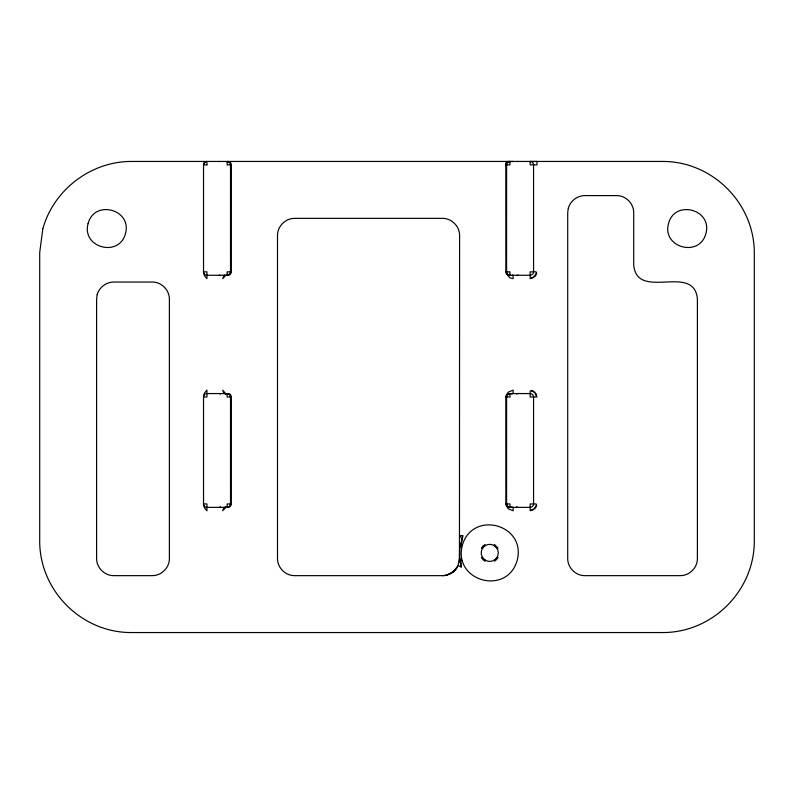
<?xml version="1.0" encoding="UTF-8"?>
<svg xmlns="http://www.w3.org/2000/svg" width="794" height="794" viewBox="0 0 794 794"><rect width="100%" height="100%" fill="white"/><g stroke="black" fill="none" stroke-linecap="round" stroke-linejoin="round"><path stroke-width="1.19" d="M442.526 575.65C448.531 575.551 454.218 572.266 457.304 567.115C454.337 572.325 448.511 575.64 442.526 575.65L294.574 575.65C285.433 575.71 277.443 567.71 277.503 558.579L277.503 235.421C277.443 226.28 285.433 218.29 294.574 218.35L442.526 218.35C451.657 218.29 459.647 226.28 459.597 235.421L459.458 561.705L459.597 547.036M459.706 535.563L459.627 537.439L459.597 535.563L459.845 537.369L460.054 535.563L462.128 535.563L460.818 546.56L460.421 547.523L460.639 543.175L459.885 547.671L459.825 543.414L459.676 547.771L459.657 543.533L459.557 561.805L459.905 558.837L461.185 567.015L458.078 565.606L453.364 571.769L446.407 575.203M459.597 558.579L458.078 565.606M460.818 546.56L463.011 535.563M506.433 395.204L508.229 392.147L513.142 390.142L513.142 393.556L511.346 394.013M225.923 275.2L222.717 278.674L223.958 275.26A3.414 3.355 -90 0 0 224.831 275.141M225.923 507.306L222.717 510.78L223.958 507.366A3.414 3.355 -90 0 0 225.635 506.909M205.636 161.708L204.108 162.969L203.532 164.864L203.532 272.759L204.624 276.004L206.946 278.674L206.946 271.846L203.532 271.846A3.414 3.414 0 0 0 206.946 275.26L227.114 275.26A3.414 3.206 -90 0 0 230.32 271.846M227.888 274.258L227.888 275.26A3.414 3.355 -90 0 0 231.252 271.846L231.292 164.864L227.114 164.864L227.114 161.45A3.414 3.206 -90 0 1 230.32 164.864M509.212 274.258L509.212 275.26A3.414 3.355 -90 0 1 505.847 271.846L505.798 164.864L509.986 164.864L509.986 161.45A3.414 3.206 -90 0 0 506.771 164.864M231.292 271.846L227.114 271.846L227.114 275.26M505.798 271.846L509.986 271.846L509.986 275.26L530.154 275.26A3.414 3.414 0 0 0 533.568 271.846L533.568 164.864A3.414 3.414 0 0 0 530.154 161.45L530.154 164.864L536.982 164.864L536.982 161.45L530.392 161.45L531.037 161.559M230.32 396.97A3.414 3.206 -90 0 0 227.114 393.556L206.946 393.556A3.414 3.414 0 0 0 203.532 396.97L206.946 396.97L206.946 390.142L204.624 392.812L203.532 396.057L203.532 504.865L204.624 508.11L206.946 510.78L206.946 503.952L203.532 503.952A3.414 3.414 0 0 0 206.946 507.366L227.114 507.366A3.414 3.206 -90 0 0 230.32 503.952M506.771 396.97A3.414 3.206 -90 0 1 509.986 393.556L530.154 393.556A3.414 3.414 0 0 1 533.568 396.97L533.568 503.952A3.414 3.414 0 0 1 530.154 507.366L509.986 507.366A3.414 3.206 -90 0 1 506.771 503.952M227.888 506.909L227.888 507.366A3.414 3.355 -90 0 0 231.252 503.952L231.292 396.97L227.114 396.97L227.114 393.556M509.212 506.909L509.212 507.366A3.414 3.355 -90 0 1 505.847 503.952L505.798 396.97L509.986 396.97L509.986 393.556M231.292 503.952L227.114 503.952L227.114 507.366M505.798 503.952L509.986 503.952L509.986 507.366M512.209 275.141L513.142 275.26L513.142 278.674L509.669 277.761L506.433 273.612M511.346 506.909L513.142 507.366L513.142 510.78L508.229 508.775L506.433 505.718M460.798 559.045L461.83 560.375L461.304 560.514L460.798 559.045L461.185 567.015M226.399 394.529L222.747 390.172L223.958 393.556A3.414 3.355 -90 0 1 225.635 394.013M509.212 162.442L509.212 161.45A3.414 3.355 -90 0 0 505.847 164.864M509.212 394.013L509.212 393.556A3.414 3.355 -90 0 0 505.847 396.97M506.592 164.864L506.592 271.846M506.592 396.97L506.592 503.952M506.195 163.981L506.195 161.559L512.914 161.45A3.414 3.355 -90 0 0 512.051 161.559M230.508 164.864L230.508 271.846M230.508 396.97L230.508 503.952M227.888 162.442L227.888 161.45A3.414 3.355 -90 0 1 231.252 164.864M227.888 394.013L227.888 393.556A3.414 3.355 -90 0 1 231.252 396.97M219.055 161.45A3.414 3.206 -90 0 1 219.888 161.559M517.212 161.559A3.414 3.206 -90 0 1 518.035 161.45M219.055 393.556A3.414 3.206 -90 0 1 220.663 394.013M220.663 506.909A3.414 3.206 -90 0 1 219.055 507.366M219.888 275.141A3.414 3.206 -90 0 1 219.055 275.26M518.035 507.366A3.414 3.206 -90 0 1 516.437 506.909M516.437 394.013A3.414 3.206 -90 0 1 518.035 393.556M518.035 275.26A3.414 3.206 -90 0 1 517.212 275.141M509.986 275.26A3.414 3.206 -90 0 1 506.771 271.846M42.807 228.93L39.7 252.492L39.7 541.508C39.859 590.825 81.425 632.391 130.742 632.55L663.258 632.55C712.575 632.391 754.141 590.825 754.3 541.508L754.3 252.492C754.141 203.175 712.575 161.609 663.258 161.45L130.742 161.45C90.496 161.668 53.436 190.113 42.807 228.93M88.104 223.531C81.355 247.728 119.229 257.871 125.482 233.545C132.231 209.348 94.357 199.205 88.104 223.531M97.186 294.683L96.6 299.1L96.6 558.579C96.55 567.72 104.54 575.71 113.671 575.65L152.319 575.65C161.45 575.71 169.44 567.72 169.39 558.579L169.39 299.1C169.44 289.959 161.45 281.969 152.319 282.029L113.671 282.029C106.128 282.069 99.181 287.398 97.186 294.683M462.267 545.528C453.076 581.536 507.197 596.036 517.231 560.256C526.432 524.248 472.311 509.748 462.267 545.528M568.296 208.236L567.71 212.663L567.71 558.579C567.65 567.72 575.65 575.71 584.781 575.65L680.329 575.65C689.46 575.71 697.45 567.72 697.4 558.579L697.4 299.1C694.274 262.447 636.848 301.611 633.721 264.958L633.721 212.663C633.781 203.522 625.781 195.532 616.65 195.592L584.781 195.592C577.238 195.632 570.291 200.961 568.296 208.236M668.518 223.531C661.769 247.728 699.643 257.871 705.896 233.545C712.645 209.348 674.771 199.205 668.518 223.531M535.305 274.813L534.987 276.669L534.362 276.044L533.568 277.761L533.131 276.997L531.92 278.436L531.692 277.582L530.154 278.674L530.154 271.846L536.099 271.846L536.754 273.612L535.9 273.384L536.069 275.26L535.305 274.813M535.305 506.919L534.987 508.775L534.362 508.15L533.568 509.867L533.131 509.093L531.92 510.542L531.692 509.688L530.154 510.78L530.154 503.952L536.099 503.952L536.754 505.718L535.9 505.49L536.069 507.366L535.305 506.919M531.92 390.38L531.692 391.234L533.568 391.055L533.131 391.829L534.987 392.147L534.362 392.772L536.069 393.556L535.305 394.003L536.754 395.204L535.9 395.432L536.982 396.97L530.154 396.97L530.154 391.025L531.92 390.38M485.253 560.673L484.985 561.15L483.01 559.631L481.492 557.656L481.968 557.388L485.253 560.673M494.523 544.634L494.245 545.101L497.54 548.396L498.007 548.118L494.523 544.634M483.01 546.143L481.492 548.118L481.968 548.396L485.253 545.101L484.985 544.634L483.01 546.143M497.54 557.388L494.245 560.673L494.523 561.15L496.498 559.631L498.007 557.656L497.54 557.388M206.946 164.864L203.532 164.864A3.414 3.414 0 0 1 206.946 161.45L206.946 164.864M485.481 560.276A8.536 8.536 0 0 0 498.285 552.892A8.536 8.536 0 0 0 485.481 545.498A8.536 8.536 0 0 0 485.481 560.276"/></g></svg>
